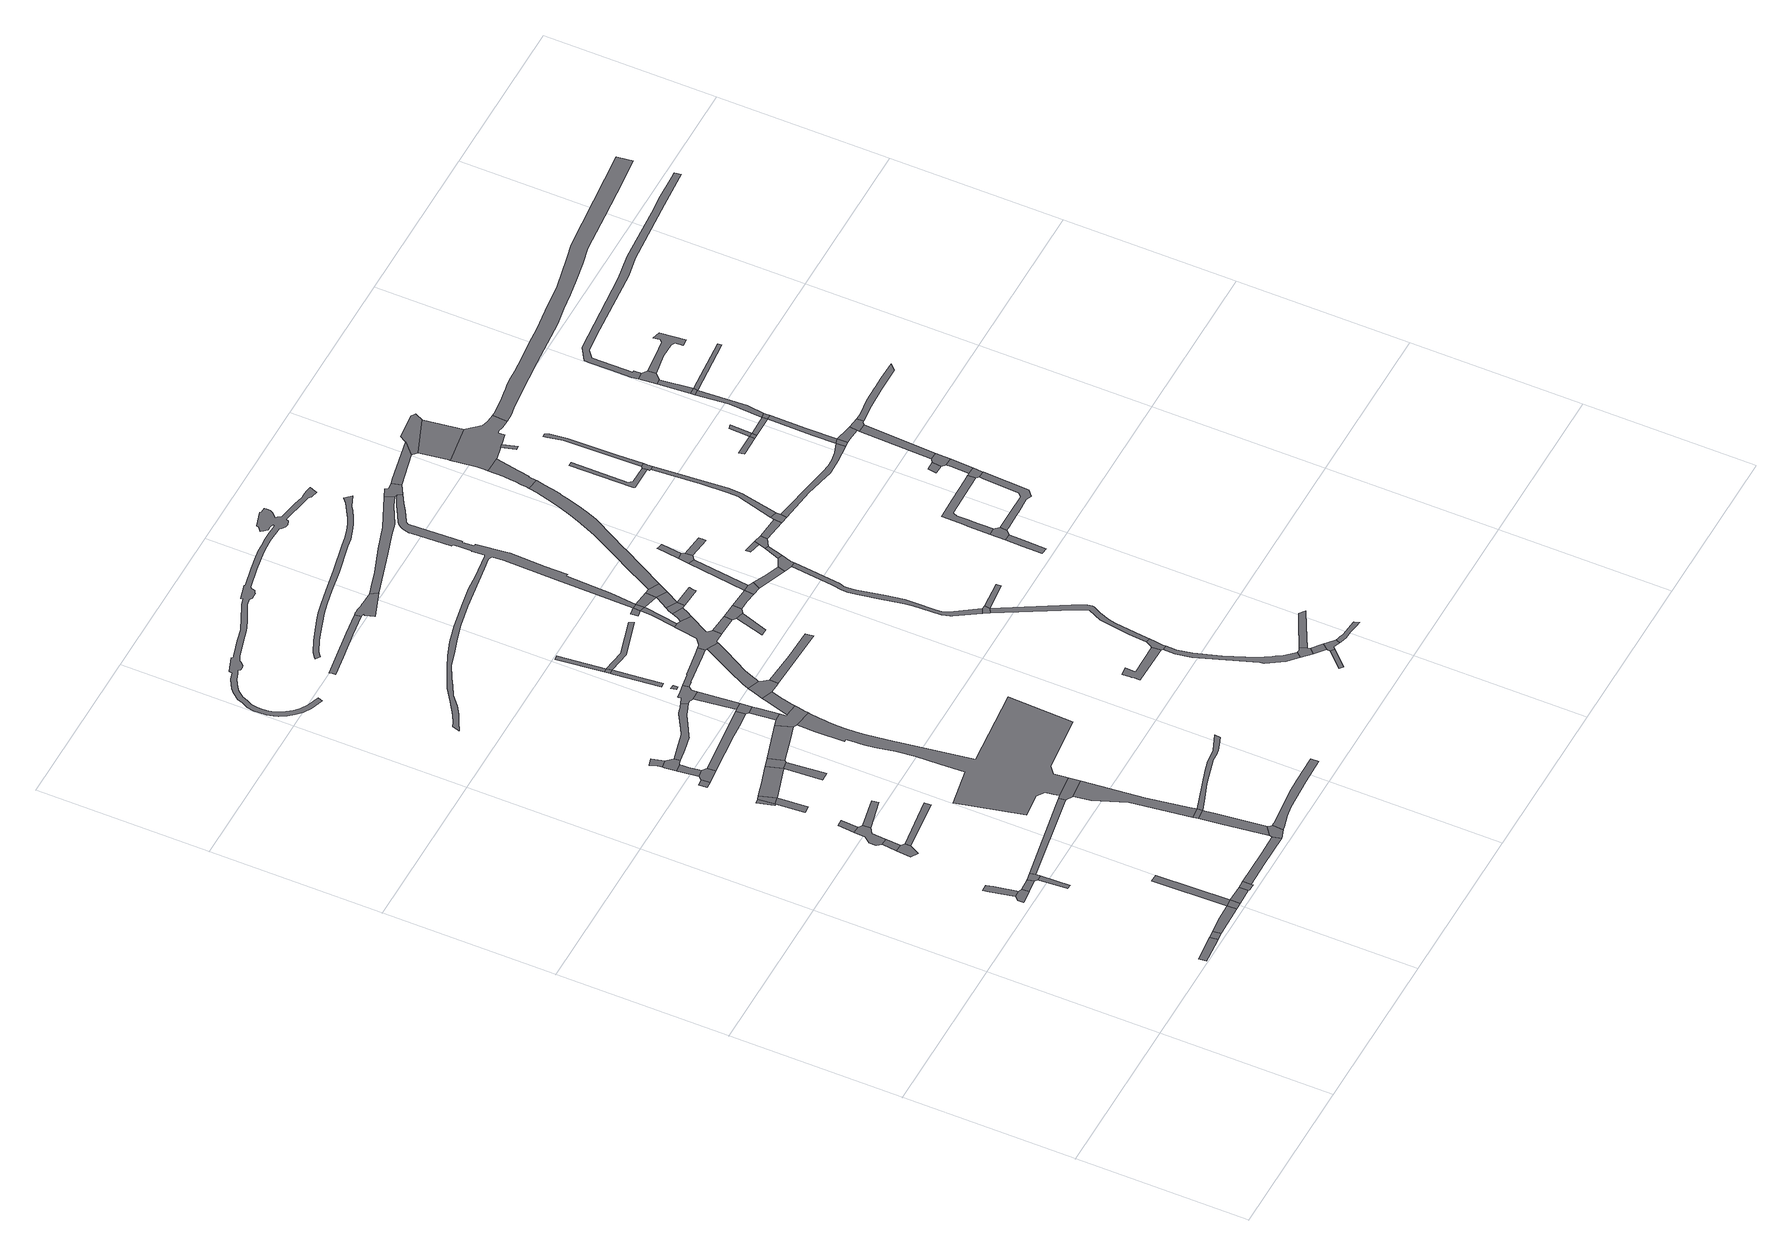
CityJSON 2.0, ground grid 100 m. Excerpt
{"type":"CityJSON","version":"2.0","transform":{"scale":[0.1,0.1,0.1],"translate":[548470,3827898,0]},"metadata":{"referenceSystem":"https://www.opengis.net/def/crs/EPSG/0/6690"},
"CityObjects":{
"road1":{"type":"Road","attributes":{"RoadStructureAttribute.sectionType":"1"},"geometry":[{"type":"MultiSurface","lod":"1","boundaries":[[[0,1,2,3,4,5]]]}]},
"road2":{"type":"Road","geometry":[{"type":"MultiSurface","lod":"1","boundaries":[[[6,0,5,7]]]}]},
"road3":{"type":"Road","attributes":{"RoadStructureAttribute.sectionType":"1"},"geometry":[{"type":"MultiSurface","lod":"1","boundaries":[[[8,9,10,6,7,11]]]}]},
"road4":{"type":"Road","geometry":[{"type":"MultiSurface","lod":"1","boundaries":[[[12,13,14,15,16,17,18]]]}]},
"road5":{"type":"Road","geometry":[{"type":"MultiSurface","lod":"1","boundaries":[[[19,20,21,22,13,12]]]}]},
"road6":{"type":"Road","attributes":{"RoadStructureAttribute.sectionType":"1"},"geometry":[{"type":"MultiSurface","lod":"1","boundaries":[[[23,18,17,24]]]}]},
"road7":{"type":"Road","geometry":[{"type":"MultiSurface","lod":"1","boundaries":[[[25,8,11,26]]]}]},
"road8":{"type":"Road","geometry":[{"type":"MultiSurface","lod":"1","boundaries":[[[27,28,29,30]]]}]},
"road9":{"type":"Road","geometry":[{"type":"MultiSurface","lod":"1","boundaries":[[[31,23,24,30,29,32]]]}]},
"road10":{"type":"Road","attributes":{"RoadStructureAttribute.sectionType":"1"},"geometry":[{"type":"MultiSurface","lod":"1","boundaries":[[[33,34,8,25]]]}]},
"road11":{"type":"Road","attributes":{"RoadStructureAttribute.sectionType":"1"},"geometry":[{"type":"MultiSurface","lod":"1","boundaries":[[[25,26,35,36]]]}]},
"road12":{"type":"Road","geometry":[{"type":"MultiSurface","lod":"1","boundaries":[[[37,38,39,40,41,42]]]}]},
"road13":{"type":"Road","attributes":{"RoadStructureAttribute.sectionType":"1"},"geometry":[{"type":"MultiSurface","lod":"1","boundaries":[[[43,44,37,42,45]]]}]},
"road14":{"type":"Road","geometry":[{"type":"MultiSurface","lod":"1","boundaries":[[[36,35,46,47,48,49]]]}]},
"road15":{"type":"Road","geometry":[{"type":"MultiSurface","lod":"1","boundaries":[[[50,51,52,53,43,45,54,55,56,57,58]]]}]},
"road16":{"type":"Road","geometry":[{"type":"MultiSurface","lod":"1","boundaries":[[[59,60,50,58]]]}]},
"road17":{"type":"Road","attributes":{"RoadStructureAttribute.sectionType":"1"},"geometry":[{"type":"MultiSurface","lod":"1","boundaries":[[[61,62,41,40]]]}]},
"road18":{"type":"Road","attributes":{"RoadStructureAttribute.sectionType":"1"},"geometry":[{"type":"MultiSurface","lod":"1","boundaries":[[[63,64,65,66]]]}]},
"road19":{"type":"Road","attributes":{"RoadStructureAttribute.sectionType":"1"},"geometry":[{"type":"MultiSurface","lod":"1","boundaries":[[[67,68,31,32,69,70]]]}]},
"road20":{"type":"Road","geometry":[{"type":"MultiSurface","lod":"1","boundaries":[[[71,72,73,66]]]}]},
"road21":{"type":"Road","geometry":[{"type":"MultiSurface","lod":"1","boundaries":[[[74,75,57,56]]]}]},
"road22":{"type":"Road","attributes":{"RoadStructureAttribute.sectionType":"1"},"geometry":[{"type":"MultiSurface","lod":"1","boundaries":[[[76,49,48,77,78,79]]]}]},
"road23":{"type":"Road","geometry":[{"type":"MultiSurface","lod":"1","boundaries":[[[80,63,66,73]]]}]},
"road24":{"type":"Road","attributes":{"RoadStructureAttribute.sectionType":"1"},"geometry":[{"type":"MultiSurface","lod":"1","boundaries":[[[81,82,83,84]]]}]},
"road25":{"type":"Road","geometry":[{"type":"MultiSurface","lod":"1","boundaries":[[[85,86,81,84,87,88]]]}]},
"road26":{"type":"Road","attributes":{"RoadStructureAttribute.sectionType":"1"},"geometry":[{"type":"MultiSurface","lod":"1","boundaries":[[[89,90,91,80,73,92]]]}]},
"road27":{"type":"Road","attributes":{"RoadStructureAttribute.sectionType":"1"},"geometry":[{"type":"MultiSurface","lod":"1","boundaries":[[[93,94,95,96,97,98,86,85]]]}]},
"road28":{"type":"Road","attributes":{"RoadStructureAttribute.sectionType":"1"},"geometry":[{"type":"MultiSurface","lod":"1","boundaries":[[[99,100,101,102,103]]]}]},
"road29":{"type":"Road","geometry":[{"type":"MultiSurface","lod":"1","boundaries":[[[103,102,104,96,95,105,106,107,108]]]}]},
"road30":{"type":"Road","geometry":[{"type":"MultiSurface","lod":"1","boundaries":[[[109,110,111,79,78,112,113]]]}]},
"road31":{"type":"Road","attributes":{"function":"3","RoadStructureAttribute.sectionType":"1"},"geometry":[{"type":"MultiSurface","lod":"1","boundaries":[[[114,115,116,117,118,119,111,110]]]}]},
"road32":{"type":"Road","geometry":[{"type":"MultiSurface","lod":"1","boundaries":[[[120,121,122,92]]]}]},
"road33":{"type":"Road","geometry":[{"type":"MultiSurface","lod":"1","boundaries":[[[123,124,117,116]]]}]},
"road34":{"type":"Road","geometry":[{"type":"MultiSurface","lod":"1","boundaries":[[[125,126,89,92,122,127]]]}]},
"road35":{"type":"Road","attributes":{"function":"3","RoadStructureAttribute.sectionType":"1"},"geometry":[{"type":"MultiSurface","lod":"1","boundaries":[[[128,129,130,131,132,133,124,123]]]}]},
"road36":{"type":"Road","geometry":[{"type":"MultiSurface","lod":"1","boundaries":[[[134,135,67,70,131,130]]]}]},
"road37":{"type":"Road","attributes":{"RoadStructureAttribute.sectionType":"1"},"geometry":[{"type":"MultiSurface","lod":"1","boundaries":[[[136,137,138,88,87,139,140,141,142,143]]]}]},
"road38":{"type":"Road","attributes":{"RoadStructureAttribute.sectionType":"1"},"geometry":[{"type":"MultiSurface","lod":"1","boundaries":[[[144,145,146,147,148,149,150,151,152,153,154,155,108,107,156,157,158,159,160,161,162,163,164,165,166]]]}]},
"road39":{"type":"Road","attributes":{"RoadStructureAttribute.sectionType":"1"},"geometry":[{"type":"MultiSurface","lod":"1","boundaries":[[[167,125,127,168,169]]]}]},
"road40":{"type":"Road","attributes":{"RoadStructureAttribute.sectionType":"1"},"geometry":[{"type":"MultiSurface","lod":"1","boundaries":[[[170,171,172,173,174,175,176,177,178,179,180,181,182,113,112]]]}]},
"road41":{"type":"Road","attributes":{"RoadStructureAttribute.sectionType":"1"},"geometry":[{"type":"MultiSurface","lod":"1","boundaries":[[[183,184,185,186,187,188,189,190,191,192,193,194,195,196,123,116]]]}]},
"road42":{"type":"Road","attributes":{"function":"3","RoadStructureAttribute.sectionType":"1"},"geometry":[{"type":"MultiSurface","lod":"1","boundaries":[[[197,198,199,200,201,202,203,204,205,206,207,208,209,210,211,212,213,214,215,135,134,216,217,218,219,220,221,222,223,224,225,226,227,228,229,230,231,232,233]]]}]},
"road43":{"type":"Road","geometry":[{"type":"MultiSurface","lod":"1","boundaries":[[[234,235,236,237,167,169,197,233,238,239,240,241,242]]]}]},
"road44":{"type":"Road","attributes":{"RoadStructureAttribute.sectionType":"1"},"geometry":[{"type":"MultiSurface","lod":"1","boundaries":[[[243,244,245,236,235]]]}]},
"road45":{"type":"Road","geometry":[{"type":"MultiSurface","lod":"1","boundaries":[[[246,247,136,143,245,244]]]}]},
"road46":{"type":"Road","attributes":{"RoadStructureAttribute.sectionType":"1"},"geometry":[{"type":"MultiSurface","lod":"1","boundaries":[[[248,249,250,251,252,253,247,246]]]}]},
"road47":{"type":"Road","geometry":[{"type":"MultiSurface","lod":"1","boundaries":[[[254,255,256,257,258,259,144,166,260,261,262,250,249,263,264,265]]]}]},
"road48":{"type":"Road","attributes":{"function":"3","RoadStructureAttribute.sectionType":"1"},"geometry":[{"type":"MultiSurface","lod":"1","boundaries":[[[266,267,268,269,242,241,270,271,272,273,274,275]]]}]},
"road49":{"type":"Road","attributes":{"RoadStructureAttribute.sectionType":"1"},"geometry":[{"type":"MultiSurface","lod":"1","boundaries":[[[276,277,278,279]]]}]},
"road50":{"type":"Road","attributes":{"RoadStructureAttribute.sectionType":"1"},"geometry":[{"type":"MultiSurface","lod":"1","boundaries":[[[280,281,282,283,284,285,286,287,288]]]}]},
"road51":{"type":"Road","attributes":{"RoadStructureAttribute.sectionType":"1"},"geometry":[{"type":"MultiSurface","lod":"1","boundaries":[[[289,290,291,292,293,294]]]}]},
"road52":{"type":"Road","geometry":[{"type":"MultiSurface","lod":"1","boundaries":[[[295,296,294,293]]]}]},
"road53":{"type":"Road","geometry":[{"type":"MultiSurface","lod":"1","boundaries":[[[297,298,299,266,275,300,301,302,303,304,305,306,307]]]}]},
"road54":{"type":"Road","attributes":{"RoadStructureAttribute.sectionType":"1"},"geometry":[{"type":"MultiSurface","lod":"1","boundaries":[[[308,309,296,295]]]}]},
"road55":{"type":"Road","attributes":{"RoadStructureAttribute.sectionType":"1"},"geometry":[{"type":"MultiSurface","lod":"1","boundaries":[[[310,311,312,313,254,265,314,315,316,317,318,319]]]}]},
"road56":{"type":"Road","attributes":{"function":"3","RoadStructureAttribute.sectionType":"1"},"geometry":[{"type":"MultiSurface","lod":"1","boundaries":[[[320,321,322,323,297,307,324,325,326,327,328,329,330,331]]]}]},
"road57":{"type":"Road","attributes":{"RoadStructureAttribute.sectionType":"1"},"geometry":[{"type":"MultiSurface","lod":"1","boundaries":[[[332,333,334,335,336,295,293]]]}]},
"road58":{"type":"Road","attributes":{"RoadStructureAttribute.sectionType":"1"},"geometry":[{"type":"MultiSurface","lod":"1","boundaries":[[[337,338,339,340,341,342,343,344,345,346,347,348,349,350,351,352,353,354,355,356,357,358,359,360,361,362,363,364,365,366,367,368,369,370,371,372,373,374,375,376,377,378,379,380,381,382,383,384,385,386,387,388,389,390,391,392,393,394,395,396,397,398,399,400,401,402,403,404,405,406,407,408,409,410]]]}]},
"road59":{"type":"Road","geometry":[{"type":"MultiSurface","lod":"1","boundaries":[[[411,412,413,414,415,416,417,418,419,420,421,422,423,424,425,426,427,428,429,430,431,432,433,434,435,436,437,438,439,440,441,442,443,444,445,446,447,448,449,450,451,452,453,454,455,456,457,458,459,460,461,462,463,464,465,466,467,468,469,470,471,472,473,474,475,476,477,478,479,480,481,482,483,484,485,486,487,488,489,490,491,492,493,494,495,496,497,498,499,500,501,502,503,504,505,506,507,508,509,510,511,512,513,514,515,516,517,518,519,520,521,522,523,524,525,526,527,528,529]]]}]},
"road60":{"type":"Road","attributes":{"RoadStructureAttribute.sectionType":"1"},"geometry":[{"type":"MultiSurface","lod":"1","boundaries":[[[530,531,532,304,303]]]}]},
"road61":{"type":"Road","geometry":[{"type":"MultiSurface","lod":"1","boundaries":[[[533,534,535,536,537,538,539,280,288,540,541,542,543,544,545]]]}]},
"road62":{"type":"Road","geometry":[{"type":"MultiSurface","lod":"1","boundaries":[[[546,547,548,549,550,551,310,319,552,553,320,331,554,555,556,557,558,559,560,561,562,563,564,565,566]]]}]},
"road63":{"type":"Road","attributes":{"RoadStructureAttribute.sectionType":"1"},"geometry":[{"type":"MultiSurface","lod":"1","boundaries":[[[560,559,567,568]]]}]},
"road64":{"type":"Road","attributes":{"RoadStructureAttribute.sectionType":"1"},"geometry":[{"type":"MultiSurface","lod":"1","boundaries":[[[569,570,571,546,566,572,573]]]}]},
"road65":{"type":"Road","geometry":[{"type":"MultiSurface","lod":"1","boundaries":[[[574,575,576,577,578,579,580,581,582,583,584,585,586,587,588,589,590,591,592,593,594,595,596,597,598,599,600,601,602,603,604,605,606,607,608]]]}]},
"road66":{"type":"Road","attributes":{"RoadStructureAttribute.sectionType":"1"},"geometry":[{"type":"MultiSurface","lod":"1","boundaries":[[[389,609,610,569]]]}]},
"road67":{"type":"Road","geometry":[{"type":"MultiSurface","lod":"1","boundaries":[[[611,612,613,614]]]}]},
"road68":{"type":"Road","attributes":{"function":"3","RoadStructureAttribute.sectionType":"1"},"geometry":[{"type":"MultiSurface","lod":"1","boundaries":[[[615,616,617,564,563,618,619]]]}]},
"road69":{"type":"Road","geometry":[{"type":"MultiSurface","lod":"1","boundaries":[[[389,569,573,390]]]}]},
"road70":{"type":"Road","geometry":[{"type":"MultiSurface","lod":"1","boundaries":[[[620,621,615,619,622,623]]]}]},
"road71":{"type":"Road","geometry":[{"type":"MultiSurface","lod":"1","boundaries":[[[624,625,626,627,628,629,630,631,632,633,634]]]}]},
"road72":{"type":"Road","geometry":[{"type":"MultiSurface","lod":"1","boundaries":[[[568,567,611,614,635,636]]]}]},
"road73":{"type":"Road","attributes":{"RoadStructureAttribute.sectionType":"1"},"geometry":[{"type":"MultiSurface","lod":"1","boundaries":[[[637,390,573,638,639,640]]]}]},
"road74":{"type":"Road","attributes":{"function":"3","RoadStructureAttribute.sectionType":"1"},"geometry":[{"type":"MultiSurface","lod":"1","boundaries":[[[639,641,620,623,642]]]}]},
"road75":{"type":"Road","geometry":[{"type":"MultiSurface","lod":"1","boundaries":[[[643,644,645,646,623,622]]]}]},
"road76":{"type":"Road","geometry":[{"type":"MultiSurface","lod":"1","boundaries":[[[640,639,642,647,648]]]}]},
"road77":{"type":"Road","attributes":{"RoadStructureAttribute.sectionType":"1"},"geometry":[{"type":"MultiSurface","lod":"1","boundaries":[[[636,635,649,650,651]]]}]},
"road78":{"type":"Road","geometry":[{"type":"MultiSurface","lod":"1","boundaries":[[[652,653,634,633,654,655,656,657,658]]]}]},
"road79":{"type":"Road","attributes":{"RoadStructureAttribute.sectionType":"1"},"geometry":[{"type":"MultiSurface","lod":"1","boundaries":[[[659,660,661,662,663,664,665,666,655,654,667,668,669,670,671,672,673]]]}]},
"road80":{"type":"Road","attributes":{"RoadStructureAttribute.sectionType":"1"},"geometry":[{"type":"MultiSurface","lod":"1","boundaries":[[[674,675,676,677]]]}]},
"road81":{"type":"Road","attributes":{"RoadStructureAttribute.sectionType":"1"},"geometry":[{"type":"MultiSurface","lod":"1","boundaries":[[[678,679,680,681,682,545,544,683,684,685,686,687]]]}]},
"road82":{"type":"Road","geometry":[{"type":"MultiSurface","lod":"1","boundaries":[[[651,650,688,689,690,691]]]}]},
"road83":{"type":"Road","geometry":[{"type":"MultiSurface","lod":"1","boundaries":[[[692,693,673,672,694,695,696]]]}]},
"road84":{"type":"Road","geometry":[{"type":"MultiSurface","lod":"1","boundaries":[[[697,698,699,700,701]]]}]},
"road85":{"type":"Road","attributes":{"RoadStructureAttribute.sectionType":"1"},"geometry":[{"type":"MultiSurface","lod":"1","boundaries":[[[702,703,704,705,706,707,708,709,710,700,699,711,712,713,714,715,652,658]]]}]},
"road86":{"type":"Road","attributes":{"RoadStructureAttribute.sectionType":"1"},"geometry":[{"type":"MultiSurface","lod":"1","boundaries":[[[695,694,716,717]]]}]},
"road87":{"type":"Road","attributes":{"RoadStructureAttribute.sectionType":"1"},"geometry":[{"type":"MultiSurface","lod":"1","boundaries":[[[718,651,691,719]]]}]},
"road88":{"type":"Road","geometry":[{"type":"MultiSurface","lod":"1","boundaries":[[[717,716,674,677,720,721,722]]]}]},
"road89":{"type":"Road","attributes":{"RoadStructureAttribute.sectionType":"1"},"geometry":[{"type":"MultiSurface","lod":"1","boundaries":[[[723,689,688,724,725]]]}]},
"road90":{"type":"Road","attributes":{"RoadStructureAttribute.sectionType":"1"},"geometry":[{"type":"MultiSurface","lod":"1","boundaries":[[[726,727,728,729,730,731,732,733,734,735,736,737,698,697,738,739,740,741,742,743,744,745,746,747,748,749,750,751]]]}]},
"road91":{"type":"Road","attributes":{"RoadStructureAttribute.sectionType":"1"},"geometry":[{"type":"MultiSurface","lod":"1","boundaries":[[[752,753,701,700]]]}]},
"road92":{"type":"Road","geometry":[{"type":"MultiSurface","lod":"1","boundaries":[[[754,755,756,718,719,757,758,759,760]]]}]},
"road93":{"type":"Road","geometry":[{"type":"MultiSurface","lod":"1","boundaries":[[[761,762,763,764,692,696]]]}]},
"road94":{"type":"Road","attributes":{"RoadStructureAttribute.sectionType":"1"},"geometry":[{"type":"MultiSurface","lod":"1","boundaries":[[[765,766,767,768,756,755]]]}]},
"road95":{"type":"Road","attributes":{"RoadStructureAttribute.sectionType":"1"},"geometry":[{"type":"MultiSurface","lod":"1","boundaries":[[[769,770,771,772,773,774,775,776,777,778,779,722,721]]]}]},
"road96":{"type":"Road","geometry":[{"type":"MultiSurface","lod":"1","boundaries":[[[780,725,724,726,751,781,782]]]}]},
"road97":{"type":"Road","attributes":{"function":"3","RoadStructureAttribute.sectionType":"1"},"geometry":[{"type":"MultiSurface","lod":"1","boundaries":[[[783,784,785,786,787,788,789,790,791,792,793,648,647,794,795,796,797,798,799,800,801,802,803,804,805,806,807]]]}]},
"road98":{"type":"Road","attributes":{"RoadStructureAttribute.sectionType":"1"},"geometry":[{"type":"MultiSurface","lod":"1","boundaries":[[[808,809,810,811,760,759]]]}]},
"road99":{"type":"Road","attributes":{"RoadStructureAttribute.sectionType":"1"},"geometry":[{"type":"MultiSurface","lod":"1","boundaries":[[[812,780,782,813]]]}]},
"road100":{"type":"Road","geometry":[{"type":"MultiSurface","lod":"1","boundaries":[[[814,815,816,817]]]}]},
"road101":{"type":"Road","geometry":[{"type":"MultiSurface","lod":"1","boundaries":[[[817,816,812,813,818,819]]]}]},
"road102":{"type":"Road","geometry":[{"type":"MultiSurface","lod":"1","boundaries":[[[820,821,678,687,337,410,822,823]]]}]},
"road103":{"type":"Road","attributes":{"RoadStructureAttribute.sectionType":"1"},"geometry":[{"type":"MultiSurface","lod":"1","boundaries":[[[819,818,824,825]]]}]},
"road104":{"type":"Road","geometry":[{"type":"MultiSurface","lod":"1","boundaries":[[[826,825,824,827,828,829]]]}]},
"road105":{"type":"Road","geometry":[{"type":"MultiSurface","lod":"1","boundaries":[[[830,831,832,833,834,835,836]]]}]},
"road106":{"type":"Road","attributes":{"RoadStructureAttribute.sectionType":"1"},"geometry":[{"type":"MultiSurface","lod":"1","boundaries":[[[837,838,823,822,839]]]}]},
"road107":{"type":"Road","geometry":[{"type":"MultiSurface","lod":"1","boundaries":[[[840,830,836,841,842,843]]]}]},
"road108":{"type":"Road","attributes":{"function":"3","RoadStructureAttribute.sectionType":"7"},"geometry":[{"type":"MultiSurface","lod":"1","boundaries":[[[844,845,846,847,848,849,850,851,852,853,854,855,783,807]]]}]},
"road109":{"type":"Road","attributes":{"RoadStructureAttribute.sectionType":"1"},"geometry":[{"type":"MultiSurface","lod":"1","boundaries":[[[856,857,858,859,860,861,862,826,829]]]}]},
"road110":{"type":"Road","attributes":{"RoadStructureAttribute.sectionType":"1"},"geometry":[{"type":"MultiSurface","lod":"1","boundaries":[[[863,864,865,866,867,868,869,870]]]}]},
"road111":{"type":"Road","geometry":[{"type":"MultiSurface","lod":"1","boundaries":[[[871,872,873,870,869,874,859,858]]]}]},
"road112":{"type":"Road","attributes":{"RoadStructureAttribute.sectionType":"1"},"geometry":[{"type":"MultiSurface","lod":"1","boundaries":[[[875,876,877,878,879,880,881,840,843,882,883,884,885,886,887,888,889]]]}]},
"road113":{"type":"Road","attributes":{"function":"3","RoadStructureAttribute.sectionType":"1"},"geometry":[{"type":"MultiSurface","lod":"1","boundaries":[[[890,891,892,893,894]]]}]},
"road114":{"type":"Road","attributes":{"RoadStructureAttribute.sectionType":"1"},"geometry":[{"type":"MultiSurface","lod":"1","boundaries":[[[895,896,897,898]]]}]},
"road115":{"type":"Road","geometry":[{"type":"MultiSurface","lod":"1","boundaries":[[[899,900,901,837,839,891,890,902]]]}]},
"road116":{"type":"Road","attributes":{"RoadStructureAttribute.sectionType":"1"},"geometry":[{"type":"MultiSurface","lod":"1","boundaries":[[[903,904,905,906,907,828,827,908,909,910,911,912,913,914,915]]]}]},
"road117":{"type":"Road","geometry":[{"type":"MultiSurface","lod":"1","boundaries":[[[916,917,918,894,893,919,920,921,922,849,848,898,897,923,924,925,926,927,928]]]}]},
"road118":{"type":"Road","attributes":{"RoadStructureAttribute.sectionType":"1"},"geometry":[{"type":"MultiSurface","lod":"1","boundaries":[[[929,930,931,932,933,934,935,936,937,938,939,940,941,942,842,841]]]}]},
"road119":{"type":"Road","geometry":[{"type":"MultiSurface","lod":"1","boundaries":[[[943,944,945,946,947,948,949,950,873,872]]]}]},
"road120":{"type":"Road","geometry":[{"type":"MultiSurface","lod":"1","boundaries":[[[951,875,889,936,935,952,953]]]}]},
"road121":{"type":"Road","geometry":[{"type":"MultiSurface","lod":"1","boundaries":[[[954,955,956,957]]]}]},
"road122":{"type":"Road","geometry":[{"type":"MultiSurface","lod":"1","boundaries":[[[958,959,960,961]]]}]},
"road123":{"type":"Road","attributes":{"RoadStructureAttribute.sectionType":"1"},"geometry":[{"type":"MultiSurface","lod":"1","boundaries":[[[962,963,951,953,964]]]}]},
"road124":{"type":"Road","geometry":[{"type":"MultiSurface","lod":"1","boundaries":[[[965,961,960,962,964,966,967]]]}]},
"road125":{"type":"Road","geometry":[{"type":"MultiSurface","lod":"1","boundaries":[[[957,956,968,969]]]}]},
"road126":{"type":"Road","geometry":[{"type":"MultiSurface","lod":"1","boundaries":[[[970,971,957,969]]]}]},
"road127":{"type":"Road","geometry":[{"type":"MultiSurface","lod":"1","boundaries":[[[972,915,914,973]]]}]},
"road128":{"type":"Road","geometry":[{"type":"MultiSurface","lod":"1","boundaries":[[[974,969,968,975]]]}]},
"road129":{"type":"Road","attributes":{"RoadStructureAttribute.sectionType":"1"},"geometry":[{"type":"MultiSurface","lod":"1","boundaries":[[[976,965,967,977]]]}]},
"road130":{"type":"Road","geometry":[{"type":"MultiSurface","lod":"1","boundaries":[[[975,978,915,972,979,980]]]}]},
"road131":{"type":"Road","attributes":{"RoadStructureAttribute.sectionType":"1"},"geometry":[{"type":"MultiSurface","lod":"1","boundaries":[[[981,972,973,982,983,984]]]}]},
"road132":{"type":"Road","geometry":[{"type":"MultiSurface","lod":"1","boundaries":[[[985,974,975,980]]]}]},
"road133":{"type":"Road","geometry":[{"type":"MultiSurface","lod":"1","boundaries":[[[984,983,976,977,986,987,988]]]}]},
"road134":{"type":"Road","attributes":{"RoadStructureAttribute.sectionType":"1"},"geometry":[{"type":"MultiSurface","lod":"1","boundaries":[[[989,990,991,992,974,985]]]}]},
"road135":{"type":"Road","geometry":[{"type":"MultiSurface","lod":"1","boundaries":[[[993,994,991,990]]]}]},
"road136":{"type":"Road","geometry":[{"type":"MultiSurface","lod":"1","boundaries":[[[995,996,994,993]]]}]},
"road137":{"type":"Road","geometry":[{"type":"MultiSurface","lod":"1","boundaries":[[[997,998,996,995,999,1000]]]}]},
"road138":{"type":"Road","attributes":{"RoadStructureAttribute.sectionType":"1"},"geometry":[{"type":"MultiSurface","lod":"1","boundaries":[[[1001,1002,1003,1004,1005,1006,1007,1008,1009,1010,988,987]]]}]},
"road139":{"type":"Road","attributes":{"RoadStructureAttribute.sectionType":"1"},"geometry":[{"type":"MultiSurface","lod":"1","boundaries":[[[1011,1012,993,990]]]}]},
"road140":{"type":"Road","geometry":[{"type":"MultiSurface","lod":"1","boundaries":[[[1013,1014,1015,1016,1017,1018,1019,1020,1021,1022,1000,999]]]}]},
"road141":{"type":"Road","attributes":{"RoadStructureAttribute.sectionType":"1"},"geometry":[{"type":"MultiSurface","lod":"1","boundaries":[[[1023,1024,1025,1026,1027,1028,1029,1030,1031,1032,1033,1034,1035,1036,1037,1038,1039,1040,1041,1042,1043,1044,1045,1046,1047,1048,1049,1050,1051,1052,1053,928,927]]]}]},
"road142":{"type":"Road","attributes":{"RoadStructureAttribute.sectionType":"1"},"geometry":[{"type":"MultiSurface","lod":"1","boundaries":[[[1054,1055,1056,1057,1058,1059,1060,1061,1062,1063,1064,1065,1066,1067,1068,1069,1070,1071,1072,1073,1074,998,997]]]}]}
},
"vertices":[
[730,70,0],[702,68,0],[567,54,0],[572,9,0],[595,12,0],[735,21,0],
[775,74,0],[780,26,0],
[971,86,0],[866,82,0],[802,76,0],[973,32,0],
[591,1104,0],[551,1101,0],[529,1079,0],[532,1045,0],[602,1052,0],[614,1053,0],[609,1094,0],
[563,1238,0],[555,1275,0],[514,1274,0],[522,1237,0],
[684,1100,0],[692,1063,0],
[1016,89,0],[1018,34,0],
[721,885,0],[746,883,0],[738,1049,0],[707,1048,0],
[731,1109,0],[737,1076,0],
[1005,516,0],[960,515,0],
[1117,37,0],[1117,89,0],
[573,1800,0],[565,1714,0],[606,1692,0],[635,1747,0],[637,1782,0],[615,1797,0],
[581,1886,0],[581,1884,0],[621,1883,0],
[1124,30,0],[1164,30,0],[1164,40,0],[1164,89,0],
[595,2054,0],[590,1989,0],[561,1953,0],[559,1911,0],[622,1893,0],[628,1969,0],[660,1992,0],[660,2037,0],[635,2052,0],
[641,2152,0],[601,2151,0],
[945,1782,0],[944,1820,0],
[587,2609,0],[559,2603,0],[587,2508,0],[598,2511,0],
[1277,1208,0],[1223,1198,0],[1238,1163,0],[1284,1170,0],
[609,2346,0],[652,2347,0],[640,2522,0],
[842,2034,0],[837,2071,0],
[1386,90,0],[1316,44,0],[1529,43,0],[1516,91,0],
[612,2616,0],
[584,2932,0],[544,2928,0],[549,2881,0],[588,2884,0],
[644,2958,0],[599,2953,0],[675,2892,0],[671,2941,0],
[817,2676,0],[801,2672,0],[701,2642,0],[844,2584,0],
[635,3032,0],[632,3065,0],[630,3080,0],[585,3075,0],[586,3065,0],[589,3043,0],
[602,3232,0],[558,3221,0],[571,3190,0],[576,3154,0],[621,3161,0],
[578,3140,0],[638,3087,0],[649,3089,0],[661,3091,0],[656,3125,0],
[1578,137,0],[1574,148,0],[1520,109,0],[1585,63,0],[1591,127,0],
[1535,441,0],[1528,489,0],[1527,499,0],[1467,491,0],[1484,373,0],[1520,111,0],
[859,2366,0],[909,2367,0],[889,2592,0],
[1524,530,0],[1463,521,0],
[871,2692,0],[841,2684,0],[897,2604,0],
[1516,571,0],[1478,807,0],[1439,1160,0],[1323,1147,0],[1338,1049,0],[1412,866,0],
[1432,1227,0],[1298,1212,0],
[1100,2985,0],[987,2973,0],[913,2966,0],[938,2917,0],[1006,2923,0],[1013,2923,0],[1070,2928,0],[1106,2931,0],
[1025,3267,0],[1008,3260,0],[998,3255,0],[988,3253,0],[963,3247,0],[956,3244,0],[866,3189,0],[831,3168,0],[827,3168,0],[825,3167,0],[729,3143,0],[656,3124,0],[719,3100,0],[736,3103,0],[738,3104,0],[829,3123,0],[834,3127,0],[840,3129,0],[908,3169,0],[963,3202,0],[966,3203,0],[988,3211,0],[1040,3230,0],
[1100,2760,0],[1056,2648,0],[1133,2669,0],
[1593,65,0],[1596,65,0],[1609,69,0],[1684,88,0],[1749,98,0],[1946,110,0],[2106,112,0],[2105,157,0],[1935,155,0],[1843,152,0],[1763,143,0],[1616,127,0],[1601,127,0],
[1614,529,0],[1707,563,0],[1799,589,0],[1876,607,0],[1918,610,0],[1948,615,0],[1986,626,0],[2038,646,0],[2040,681,0],[1938,640,0],[1901,635,0],[1853,629,0],[1791,614,0],[1592,549,0],
[1154,2657,0],[1152,2549,0],[1156,2384,0],[1172,2385,0],[1175,2326,0],[1177,2302,0],[1181,2272,0],[1187,2227,0],[1192,2199,0],[1201,2154,0],[1210,2114,0],[1221,2006,0],[1226,1864,0],[1235,1726,0],[1007,1685,0],[1099,1305,0],[1241,1321,0],[1286,1290,0],[1293,1245,0],[1430,1246,0],[1422,1309,0],[1466,1346,0],[1800,1382,0],[1813,1762,0],[1338,1716,0],[1271,2139,0],[1268,2154,0],[1246,2311,0],[1242,2371,0],[1241,2418,0],[1240,2473,0],[1243,2525,0],[1245,2549,0],[1245,2552,0],[1249,2584,0],[1255,2631,0],[1257,2642,0],
[1188,2734,0],[1184,2774,0],[1139,2772,0],[1128,2768,0],[1258,2653,0],[1260,2667,0],[1268,2707,0],[1271,2725,0],[1195,2734,0],
[1173,2887,0],[1169,2924,0],[1123,2920,0],
[1162,2991,0],[1115,2986,0],
[1140,3212,0],[1139,3225,0],[1084,3222,0],[1084,3221,0],[1085,3211,0],[1113,2999,0],
[1149,3315,0],[1101,3307,0],[1061,3300,0],[1062,3297,0],[1066,3284,0],[1064,3283,0],[1050,3232,0],[1063,3233,0],[1070,3229,0],[1137,3260,0],[1146,3271,0],[1152,3279,0],
[1246,2904,0],[1241,2888,0],[1238,2878,0],[1198,2744,0],[1277,2751,0],[1284,2784,0],[1293,2824,0],[1303,2857,0],[1307,2868,0],[1310,2878,0],
[1107,3329,0],[1127,3334,0],[1124,3359,0],[1102,3361,0],
[853,5064,0],[716,5045,0],[551,5020,0],[424,5001,0],[426,4983,0],[429,4966,0],[556,4985,0],[721,5010,0],[858,5030,0],
[1061,3670,0],[1089,3406,0],[1116,3411,0],[1105,3506,0],[1086,3691,0],[1059,3688,0],
[1080,3723,0],[1055,3720,0],
[1278,2999,0],[1273,2986,0],[1267,2968,0],[1314,2878,0],[1329,2878,0],[1354,2876,0],[1379,2875,0],[1381,2926,0],[1361,2951,0],[1348,2968,0],[1345,2972,0],
[1050,3995,0],[1025,3990,0],
[1421,3362,0],[1373,3354,0],[1227,3329,0],[1226,3328,0],[1155,3280,0],[1186,3285,0],[1187,3289,0],[1373,3313,0],[1380,3314,0],[1428,3321,0],
[1438,3314,0],[1382,3214,0],[1341,3136,0],[1294,3040,0],[1345,2974,0],[1354,2995,0],[1362,3016,0],[1370,3037,0],[1377,3053,0],[1384,3068,0],[1465,3215,0],[1501,3283,0],
[1213,3674,0],[1286,3693,0],[1440,3737,0],[1427,3764,0],[1211,3704,0],
[1721,5243,0],[1703,5236,0],[1656,5214,0],[1591,5177,0],[1550,5152,0],[1539,5144,0],[1530,5135,0],[1522,5124,0],[1517,5114,0],[1510,5100,0],[1506,5083,0],[1504,5068,0],[1506,5053,0],[1518,4829,0],[1525,4824,0],[1528,4786,0],[1532,4717,0],[1527,4718,0],[1527,4715,0],[1533,4647,0],[1524,4642,0],[1371,4621,0],[1282,4615,0],[1154,4594,0],[1010,4567,0],[895,4536,0],[803,4503,0],[728,4469,0],[668,4441,0],[594,4403,0],[514,4347,0],[435,4294,0],[388,4269,0],[360,4258,0],[348,4213,0],[405,4244,0],[450,4267,0],[502,4302,0],[562,4353,0],[621,4386,0],[671,4416,0],[748,4455,0],[830,4478,0],[915,4506,0],[1027,4537,0],[1167,4564,0],[1444,4604,0],[1514,4615,0],[1532,4607,0],[1537,4605,0],[1543,4537,0],[1538,4233,0],[1531,3789,0],[1561,3788,0],[1577,3942,0],[1580,4041,0],[1585,4202,0],[1599,4199,0],[1596,4330,0],[1603,4536,0],[1602,4549,0],[1581,4720,0],[1581,4723,0],[1571,4721,0],[1563,4790,0],[1572,4791,0],[1557,5096,0],[1558,5103,0],[1562,5108,0],[1565,5113,0],[1571,5118,0],[1634,5155,0],[1680,5186,0],[1736,5217,0],
[1502,5678,0],[1489,5678,0],[1428,5691,0],[1365,5704,0],[1317,5713,0],[1306,5731,0],[1293,5739,0],[1312,5756,0],[1324,5769,0],[1332,5785,0],[1332,5808,0],[1330,5818,0],[1301,5820,0],[1294,5828,0],[1201,5800,0],[1198,5788,0],[1174,5767,0],[1187,5752,0],[1202,5735,0],[1222,5734,0],[1248,5728,0],[1241,5716,0],[1186,5719,0],[1137,5719,0],[1088,5717,0],[1044,5714,0],[981,5704,0],[916,5693,0],[790,5666,0],[790,5672,0],[701,5647,0],[706,5635,0],[662,5623,0],[556,5573,0],[513,5555,0],[496,5548,0],[419,5529,0],[316,5499,0],[300,5494,0],[297,5506,0],[205,5471,0],[202,5454,0],[156,5439,0],[103,5407,0],[81,5388,0],[46,5344,0],[32,5310,0],[15,5275,0],[8,5233,0],[8,5206,0],[10,5160,0],[20,5125,0],[30,5100,0],[53,5062,0],[80,5030,0],[112,4999,0],[156,4971,0],[226,4946,0],[236,4974,0],[170,4998,0],[130,5023,0],[102,5050,0],[78,5080,0],[57,5113,0],[49,5134,0],[40,5165,0],[38,5207,0],[38,5230,0],[44,5266,0],[59,5298,0],[72,5329,0],[102,5367,0],[121,5383,0],[169,5411,0],[212,5426,0],[230,5434,0],[241,5423,0],[256,5423,0],[274,5429,0],[290,5443,0],[296,5457,0],[324,5470,0],[427,5500,0],[505,5520,0],[524,5527,0],[569,5545,0],[672,5595,0],[713,5606,0],[726,5595,0],[745,5593,0],[760,5594,0],[773,5601,0],[782,5607,0],[787,5619,0],[788,5629,0],[796,5637,0],[922,5664,0],[986,5674,0],[1047,5684,0],[1090,5687,0],[1137,5689,0],[1185,5689,0],[1239,5686,0],[1244,5676,0],[1250,5670,0],[1262,5663,0],[1279,5660,0],[1299,5667,0],[1306,5670,0],[1312,5683,0],[1359,5675,0],[1422,5661,0],[1486,5649,0],[1500,5648,0],[1514,5636,0],[1522,5634,0],[1553,5624,0],[1571,5671,0],[1539,5675,0],
[1764,2860,0],[1758,2905,0],[1578,2911,0],
[989,5061,0],[950,5062,0],[940,5062,0],[923,5063,0],[897,5067,0],[876,5068,0],[867,5067,0],[870,5026,0],[880,5024,0],[872,5017,0],[891,4964,0],[1048,5020,0],[1023,5061,0],
[1505,3535,0],[1504,3531,0],[1497,3487,0],[1482,3398,0],[1446,3369,0],[1441,3365,0],[1433,3318,0],[1434,3317,0],[1503,3288,0],[1506,3293,0],[1507,3295,0],[1511,3295,0],[1514,3295,0],[1567,3293,0],[1569,3346,0],[1554,3360,0],[1543,3371,0],[1609,3490,0],[1554,3524,0],[1537,3530,0],[1530,3533,0],
[1682,3289,0],[1685,3338,0],
[1530,3746,0],[1530,3735,0],[1529,3676,0],[1562,3729,0],[1562,3736,0],
[1580,5482,0],[1551,5457,0],[1482,5414,0],[1461,5402,0],[1421,5383,0],[1373,5365,0],[1323,5350,0],[1273,5341,0],[1085,5301,0],[948,5275,0],[848,5254,0],[784,5240,0],[731,5223,0],[639,5191,0],[594,5175,0],[519,5141,0],[487,5117,0],[480,5111,0],[505,5093,0],[534,5115,0],[605,5147,0],[649,5163,0],[740,5194,0],[792,5211,0],[854,5225,0],[954,5245,0],[1091,5271,0],[1279,5311,0],[1330,5321,0],[1382,5337,0],[1432,5356,0],[1475,5375,0],[1520,5402,0],[1544,5418,0],[1611,5447,0],
[1487,3780,0],[1490,3740,0],
[1700,3272,0],[1654,3102,0],[1694,3102,0],[1745,3260,0],
[1583,3584,0],[1570,3553,0],[1568,3550,0],[1626,3520,0],[1646,3557,0],
[1607,3635,0],[1595,3613,0],[1665,3556,0],[1668,3600,0],
[2265,1246,0],[2265,1255,0],[2267,1306,0],[2259,1305,0],[2217,1300,0],[2221,1254,0],[2222,1247,0],[2222,1240,0],[2223,1198,0],[2465,1195,0],[2460,1248,0],
[1772,3278,0],[1776,3332,0],
[1562,3787,0],[1566,3735,0],[1651,3712,0],[1658,3777,0],
[1647,3704,0],[1711,3679,0],
[1784,3548,0],[1788,3569,0],[1792,3590,0],[1790,3590,0],
[1746,3742,0],[1687,3774,0],
[1830,3278,0],[1891,3269,0],[1899,3324,0],
[2484,1288,0],[2465,1257,0],[2470,1188,0],[2500,1188,0],[2500,1206,0],[2505,1257,0],[2509,1285,0],
[2708,609,0],[2685,643,0],[2675,655,0],[2632,727,0],[2563,894,0],[2514,1041,0],[2498,1126,0],[2500,1163,0],[2471,1118,0],[2487,1028,0],[2610,694,0],[2613,674,0],[2674,577,0],[2731,525,0],[2756,553,0],
[2843,404,0],[2749,308,0],[2771,291,0],[2861,387,0],
[1679,5296,0],[1479,5208,0],[1332,5162,0],[1170,5104,0],[1071,5074,0],[1321,5102,0],[1451,5143,0],[1525,5162,0],[1643,5224,0],[1701,5246,0],
[1945,3262,0],[1967,3309,0],[1951,3316,0],[1939,3322,0],
[2790,559,0],[2774,551,0],[2786,475,0],[2812,504,0],[2809,521,0],
[2323,2158,0],[2293,2143,0],[2312,2108,0],[2341,2124,0],[2346,2156,0],
[2514,1333,0],[2532,1496,0],[2542,1536,0],[2564,1596,0],[2588,1644,0],[2590,1656,0],[2585,1681,0],[2567,1721,0],[2549,1754,0],[2526,1718,0],[2553,1668,0],[2553,1653,0],[2519,1575,0],[2491,1393,0],
[2843,424,0],[2870,458,0],
[1944,3668,0],[1978,3655,0],
[2875,402,0],[2916,385,0],[2928,412,0],
[2052,3268,0],[2110,3197,0],[2127,3241,0],
[2158,3179,0],[2133,2934,0],[2121,2871,0],[2121,2834,0],[2132,2774,0],[2151,2669,0],[2174,2547,0],[2175,2543,0],[2182,2490,0],[2189,2327,0],[2202,2285,0],[2209,2274,0],[2241,2281,0],[2222,2310,0],[2211,2342,0],[2208,2382,0],[2207,2490,0],[2205,2540,0],[2204,2550,0],[2196,2599,0],[2184,2662,0],[2154,2807,0],[2149,2849,0],[2151,2874,0],[2158,2902,0],[2188,3176,0],
[2511,2143,0],[2508,2168,0],
[1992,3731,0],[1990,3735,0],[1952,3730,0],[1982,3658,0],[2000,3673,0],[2003,3675,0],[2000,3717,0],
[2949,594,0],[3045,644,0],[3010,668,0],[2951,639,0],
[2006,3855,0],[1988,3858,0],[1969,3862,0],[1969,3861,0],
[2928,380,0],[2943,376,0],[2963,370,0],[3011,368,0],[3058,361,0],[3091,357,0],[3080,386,0],[3028,391,0],[2978,395,0],[2953,403,0],[2944,406,0],
[2180,3267,0],[2190,3199,0],[2207,3259,0],
[2062,4648,0],[2053,4600,0],[2033,4526,0],[2012,4449,0],[1984,4370,0],[1965,4320,0],[1944,4271,0],[1909,4195,0],[1842,4066,0],[1752,3902,0],[1732,3860,0],[1893,4011,0],[1893,4012,0],[2011,4227,0],[2012,4229,0],[2017,4241,0],[2043,4306,0],[2064,4368,0],[2082,4430,0],[2094,4478,0],[2095,4482,0],[2098,4490,0],[2110,4540,0],[2120,4588,0],[2129,4638,0],
[2128,3661,0],[2131,3661,0],[2131,3681,0],[2130,3701,0],
[2214,3360,0],[2234,3352,0],
[2158,3443,0],[2158,3416,0],[2228,3400,0],[2234,3430,0],
[2279,3378,0],[2286,3420,0],
[1739,5299,0],[1732,5319,0],[1796,5252,0],[1780,5307,0],
[2415,3361,0],[2421,3407,0],
[2427,3430,0],[2461,3355,0],[2466,3394,0],[2466,3419,0],
[2815,2264,0],[2813,2165,0],[2812,2053,0],[2852,2049,0],[2855,2164,0],[2856,2232,0],[2857,2264,0],
[2079,5369,0],[1809,5313,0],[2007,5302,0],
[2816,2354,0],[2879,2289,0],[2884,2329,0],[2859,2354,0],
[2129,4639,0],[2135,4685,0],[2139,4685,0],[2149,4751,0],[2178,4892,0],[2083,4893,0],[2083,4853,0],[2081,4803,0],[2077,4757,0],[2074,4734,0],[2069,4694,0],[2066,4670,0],
[2513,3640,0],[2518,3715,0],[2485,4141,0],[2461,4139,0],[2481,3860,0],[2488,3712,0],[2486,3647,0],
[2343,4183,0],[2325,4208,0],[2324,4532,0],[2302,4532,0],[2306,4165,0],[2311,4158,0],[2451,4157,0],[2448,4184,0],
[2483,4172,0],[2483,4192,0],[2460,4192,0],[2451,4142,0],
[3145,2644,0],[3105,2643,0],[2958,2639,0],[2821,2636,0],[2819,2510,0],[2818,2483,0],[2817,2419,0],[2859,2429,0],[2859,2479,0],[2859,2500,0],[2859,2569,0],[2871,2594,0],[2970,2596,0],[3080,2598,0],[3146,2599,0],
[2257,5360,0],[2039,5277,0],[2062,5117,0],[2064,5103,0],[2291,5136,0],
[2284,4827,0],[2307,4830,0],[2281,4914,0],[2262,4908,0],
[2258,5425,0],[2105,5409,0],[2084,5377,0],[2282,5409,0],
[2986,3335,0],[2931,3324,0],[2889,3324,0],[2836,3331,0],[2761,3344,0],[2669,3329,0],[2762,3310,0],[2771,3308,0],[2844,3293,0],[2887,3291,0],[2937,3294,0],[3052,3305,0],[3051,3358,0],
[2427,5049,0],[2399,5051,0],[2362,5061,0],[2080,4980,0],[2081,4977,0],[2082,4940,0],[2083,4913,0],[2351,4930,0],[2346,4966,0],[2362,4970,0],[2393,4963,0],[2443,4959,0],[2447,5046,0],
[2894,2289,0],[3001,2293,0],[3019,2293,0],[3124,2296,0],[3152,2282,0],[3191,2314,0],[3201,2584,0],[3161,2584,0],[3160,2566,0],[3146,2351,0],[3126,2331,0],[3016,2330,0],[3003,2330,0],[2919,2329,0],
[2478,4353,0],[2471,4627,0],[2457,4724,0],[2449,4746,0],[2427,4745,0],[2432,4724,0],[2448,4637,0],[2454,4441,0],
[3158,2644,0],[3202,2594,0],[3204,2642,0],
[2767,3782,0],[2775,3752,0],[2897,3753,0],[2897,3781,0],
[3096,2848,0],[3089,2798,0],[3142,2796,0],[3146,2849,0],
[3164,2777,0],[3163,2748,0],[3210,2774,0],
[3166,2864,0],[3213,2839,0],[3214,2862,0],
[2922,3753,0],[2922,3781,0],
[2926,3909,0],[2903,3904,0],
[3081,3368,0],[3084,3307,0],
[3049,3783,0],[3052,3753,0],
[3181,3287,0],[3234,3285,0],
[3047,3493,0],[3077,3543,0],[3079,3752,0],
[3171,3349,0],[3107,3308,0],[3182,3302,0],[3187,3347,0],
[3079,3790,0],
[3244,3300,0],[3257,3301,0],[3254,3340,0],
[3091,3891,0],[3075,4170,0],[3042,4167,0],[3060,3980,0],
[3078,4195,0],[3040,4192,0],
[3054,4380,0],[3023,4377,0],
[3057,4483,0],[3013,4479,0],[3089,4416,0],[3087,4464,0],
[3366,3311,0],[3476,3314,0],[3494,3315,0],[3649,3316,0],[3686,3352,0],[3573,3353,0],[3497,3352,0],[3494,3352,0],[3394,3349,0],[3291,3338,0],
[3420,4199,0],[3420,4221,0],
[3214,4435,0],[3306,4436,0],[3327,4423,0],[3331,4377,0],[3374,4381,0],[3356,4528,0],[3309,4541,0],[3316,4503,0],[3301,4487,0],[3195,4474,0],
[2493,4962,0],[2540,4970,0],[2608,4978,0],[2677,4986,0],[2767,4995,0],[2885,5006,0],[3184,5031,0],[3292,5050,0],[3399,5063,0],[3504,5079,0],[3626,5101,0],[3736,5127,0],[3981,5147,0],[4155,5163,0],[4400,5188,0],[4387,5281,0],[3722,5216,0],[3620,5190,0],[3423,5151,0],[3238,5129,0],[3099,5110,0],[2996,5102,0],[2884,5091,0],[2878,5090,0],[2781,5082,0],[2716,5079,0],[2679,5074,0],[2649,5068,0],[2614,5063,0],[2577,5058,0],[2477,5047,0],
[3054,4529,0],[3044,4527,0],[3041,4765,0],[3083,4800,0],[3193,4813,0],[3653,4851,0],[3781,4875,0],[4190,4906,0],[4362,4919,0],[4423,4923,0],[4417,4961,0],[4384,4959,0],[4217,4951,0],[4110,4940,0],[3773,4917,0],[3613,4891,0],[3087,4843,0],[3010,4793,0],[3006,4765,0],[3009,4638,0],[3010,4517,0]
]}
